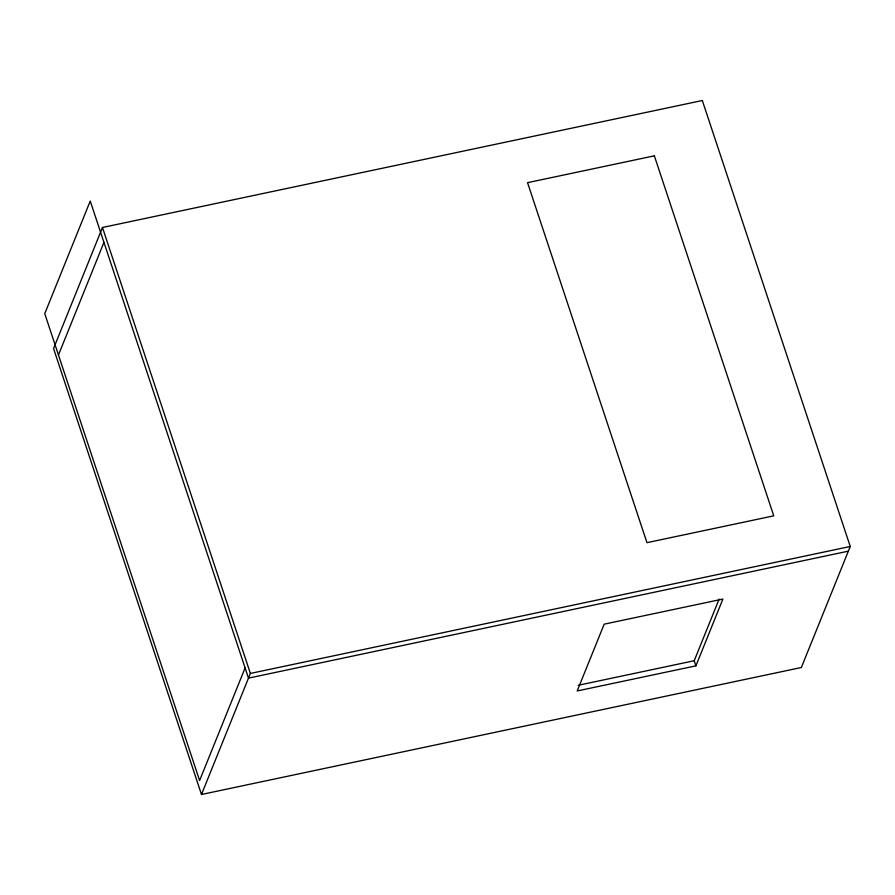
<?xml version="1.0" encoding="UTF-8"?>
<svg xmlns="http://www.w3.org/2000/svg" width="895" height="895" viewBox="0 0 895 895"><rect width="100%" height="100%" fill="white"/><g stroke="black" fill="none" stroke-linecap="round" stroke-linejoin="round"><path stroke-width="1.34" d="M102.466 227.487L53.555 348.524L201.476 794.48L801.349 667.513L850.25 546.476L702.329 100.52L102.466 227.487L250.376 673.443L201.476 794.48M58.466 354.991L103.954 242.388M245.096 667.916L199.607 780.518L44.75 313.642L90.238 201.051L248.486 678.13L848.359 551.163M695.918 665.835L722.903 599.046L604.181 624.173L577.197 690.962L695.918 665.835L694.218 660.734L719.132 599.079M250.376 673.443L850.25 546.476M578.226 685.279L694.218 660.734M654.346 155.831L527.547 182.669L646.962 542.672L773.75 515.833L654.346 155.831"/></g></svg>
